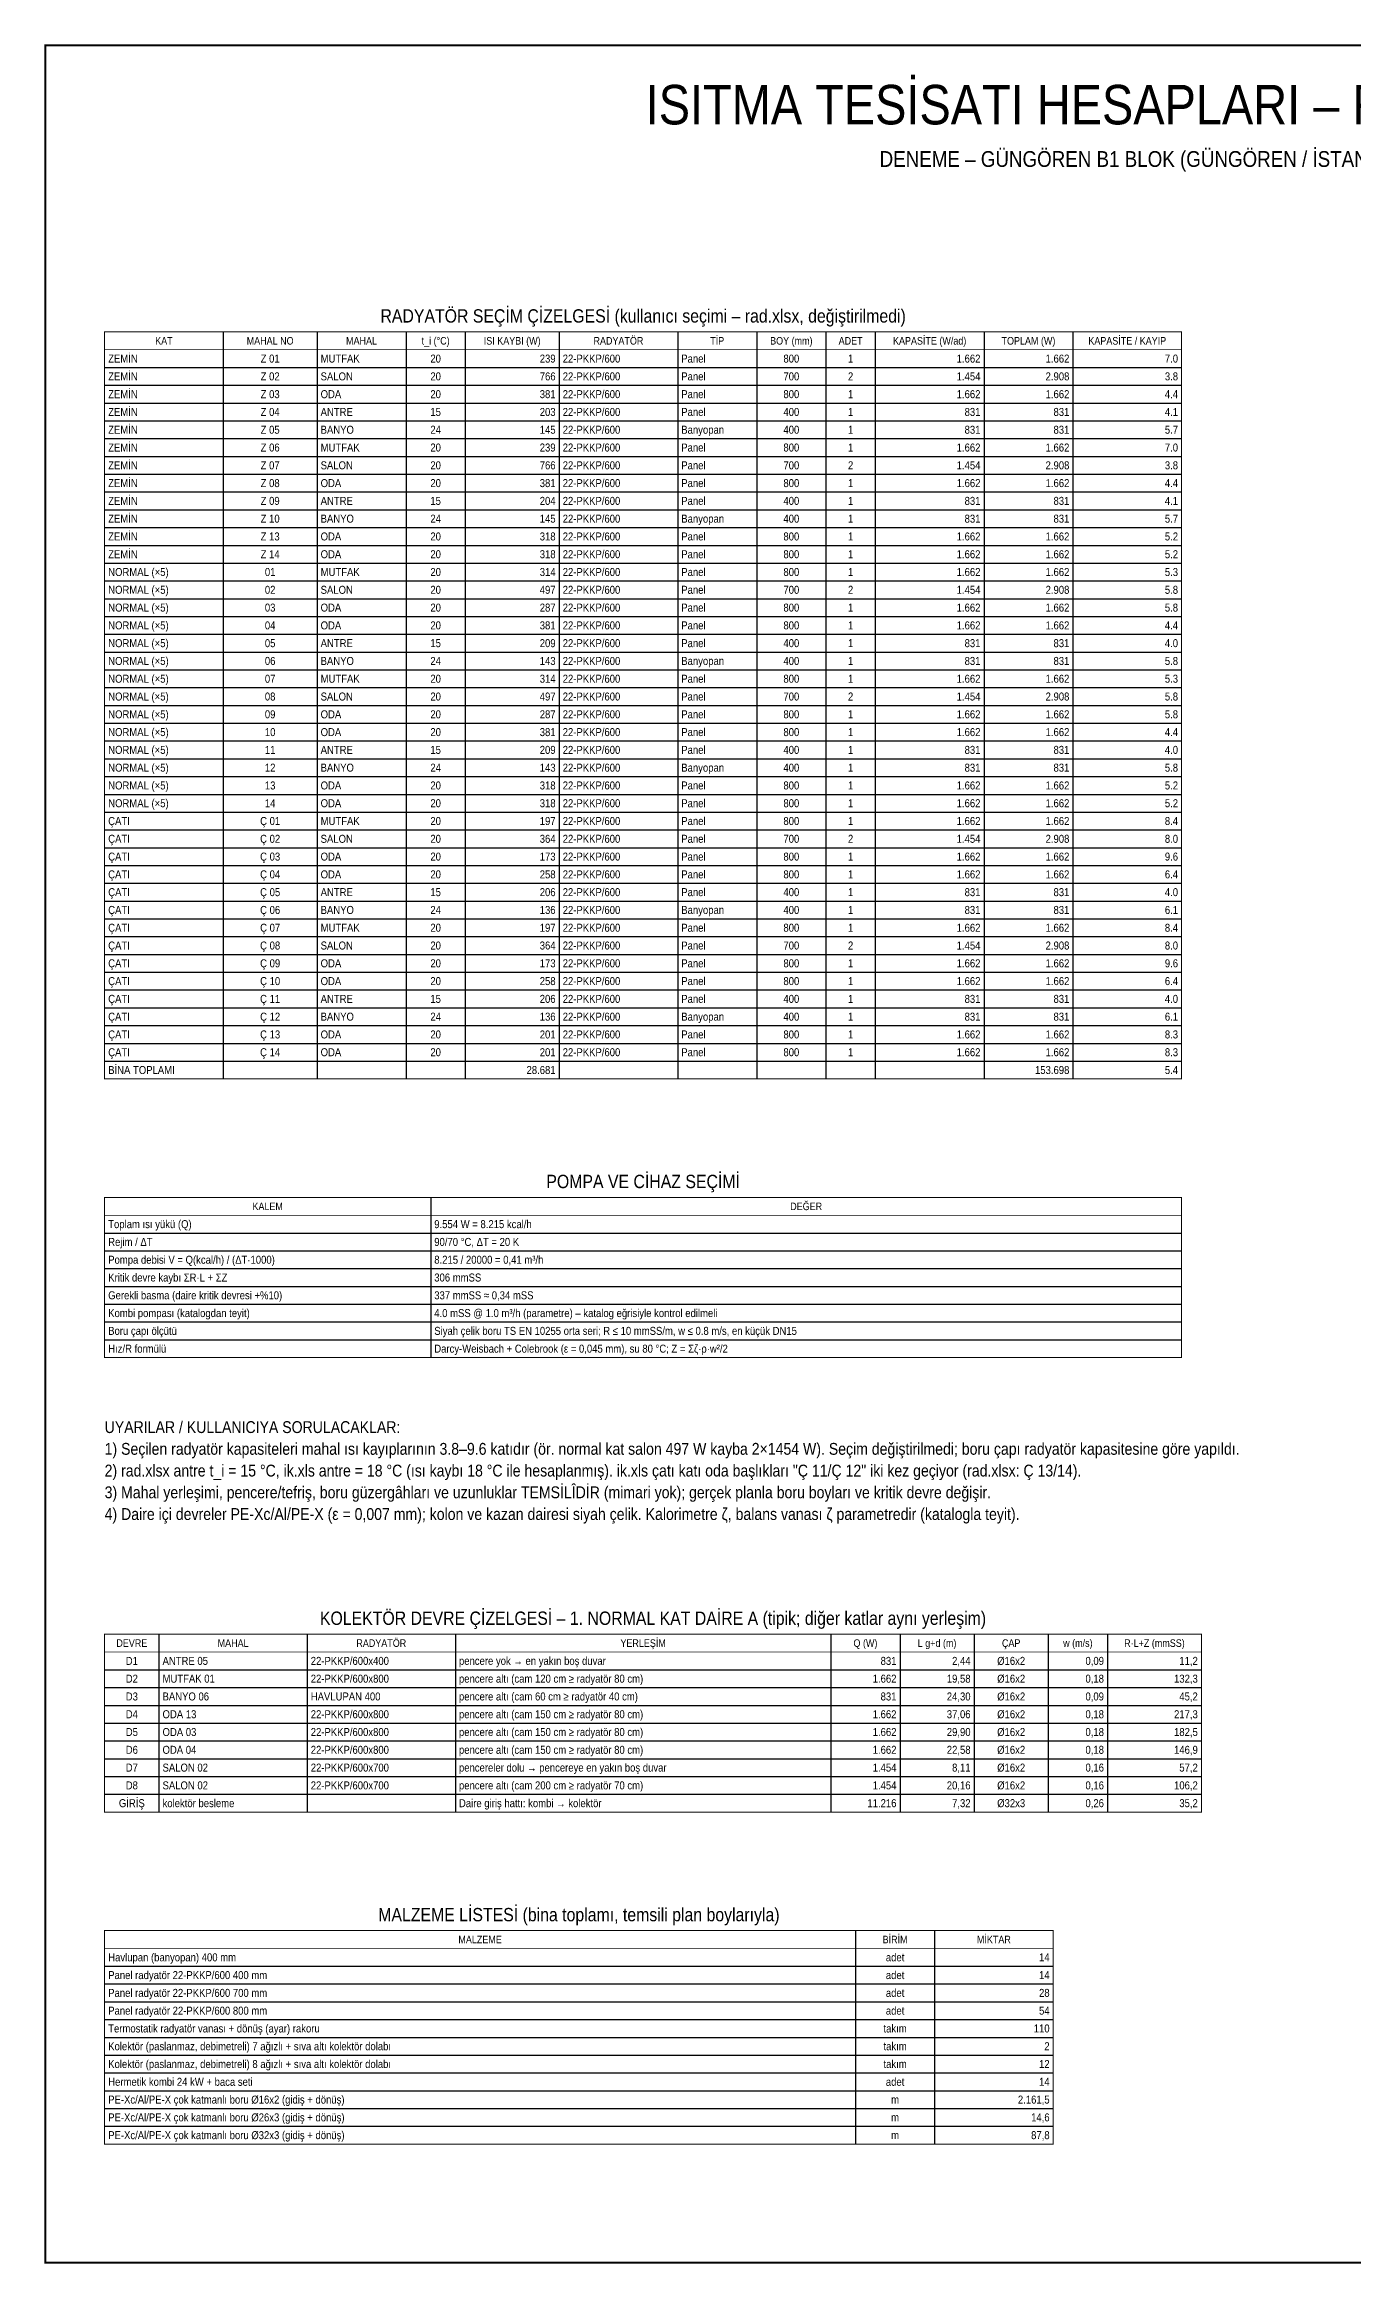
# Model space of a CAD drawing. Header units: centimetres. Extents: x -61 to 10101, y -10955 to 1521.
# Drawn here: x -61 to 1263, y -10955 to -8709 of the extents above; entities that cross this region are included whole.
import ezdxf
from ezdxf.enums import TextEntityAlignment as Align

# ---------------------------------------------------------------- set-up
doc = ezdxf.new("R2010")
doc.units = ezdxf.units.CM
for name, color, linetype in [('ROTAS-BASLIK', 7, 'Continuous'), ('ROTAS-DENEME', 1, 'Continuous'), ('ROTAS-PAFTA', 7, 'Continuous'), ('ROTAS-TABLO', 7, 'Continuous'), ('ROTAS-YAZI', 7, 'Continuous')]:
    doc.layers.add(name, color=color, linetype=linetype)
doc.styles.add('ROTAS', font='arial.ttf')

msp = doc.modelspace()

# ---------------------------------------------------------------- linework, layer by layer
at = {"layer": 'ROTAS-PAFTA', "const_width": 2}
msp.add_lwpolyline([(-60, -10954), (2720, -10954), (2720, -8710), (-60, -8710)], close=True, dxfattribs=at)
at = {"layer": 'ROTAS-TABLO', "const_width": 1}
for points in [[(0, -9000), (1090, -9000), (1090, -9756), (0, -9756)], [(0, -9876), (1090, -9876), (1090, -10038), (0, -10038)], [(0, -10318), (1110, -10318), (1110, -10498), (0, -10498)], [(0, -10618), (960, -10618), (960, -10834), (0, -10834)]]:
    msp.add_lwpolyline(points, close=True, dxfattribs=at)
at = {"layer": 'ROTAS-TABLO'}
for points in [[(120, -9000), (120, -9756)], [(215, -9000), (215, -9756)], [(305, -9000), (305, -9756)], [(365, -9000), (365, -9756)], [(460, -9000), (460, -9756)], [(580, -9000), (580, -9756)], [(660, -9000), (660, -9756)], [(730, -9000), (730, -9756)], [(780, -9000), (780, -9756)], [(890, -9000), (890, -9756)], [(980, -9000), (980, -9756)], [(0, -9036), (1090, -9036)], [(0, -9054), (1090, -9054)], [(0, -9072), (1090, -9072)], [(0, -9090), (1090, -9090)], [(0, -9108), (1090, -9108)], [(0, -9126), (1090, -9126)], [(0, -9144), (1090, -9144)], [(0, -9162), (1090, -9162)], [(0, -9180), (1090, -9180)], [(0, -9198), (1090, -9198)], [(0, -9216), (1090, -9216)], [(0, -9234), (1090, -9234)], [(0, -9252), (1090, -9252)], [(0, -9270), (1090, -9270)], [(0, -9288), (1090, -9288)], [(0, -9306), (1090, -9306)], [(0, -9324), (1090, -9324)], [(0, -9342), (1090, -9342)], [(0, -9360), (1090, -9360)], [(0, -9378), (1090, -9378)], [(0, -9396), (1090, -9396)], [(0, -9414), (1090, -9414)], [(0, -9432), (1090, -9432)], [(0, -9450), (1090, -9450)], [(0, -9468), (1090, -9468)], [(0, -9486), (1090, -9486)], [(0, -9504), (1090, -9504)], [(0, -9522), (1090, -9522)], [(0, -9540), (1090, -9540)], [(0, -9558), (1090, -9558)], [(0, -9576), (1090, -9576)], [(0, -9594), (1090, -9594)], [(0, -9612), (1090, -9612)], [(0, -9630), (1090, -9630)], [(0, -9648), (1090, -9648)], [(0, -9666), (1090, -9666)], [(0, -9684), (1090, -9684)], [(0, -9702), (1090, -9702)], [(0, -9720), (1090, -9720)], [(0, -9738), (1090, -9738)], [(330, -9876), (330, -10038)], [(0, -9912), (1090, -9912)], [(0, -9930), (1090, -9930)], [(0, -9948), (1090, -9948)], [(0, -9966), (1090, -9966)], [(0, -9984), (1090, -9984)], [(0, -10002), (1090, -10002)], [(0, -10020), (1090, -10020)], [(55, -10318), (55, -10498)], [(205, -10318), (205, -10498)], [(355, -10318), (355, -10498)], [(735, -10318), (735, -10498)], [(805, -10318), (805, -10498)], [(880, -10318), (880, -10498)], [(955, -10318), (955, -10498)], [(1015, -10318), (1015, -10498)], [(0, -10354), (1110, -10354)], [(0, -10372), (1110, -10372)], [(0, -10390), (1110, -10390)], [(0, -10408), (1110, -10408)], [(0, -10426), (1110, -10426)], [(0, -10444), (1110, -10444)], [(0, -10462), (1110, -10462)], [(0, -10480), (1110, -10480)], [(760, -10618), (760, -10834)], [(840, -10618), (840, -10834)], [(0, -10654), (960, -10654)], [(0, -10672), (960, -10672)], [(0, -10690), (960, -10690)], [(0, -10708), (960, -10708)], [(0, -10726), (960, -10726)], [(0, -10744), (960, -10744)], [(0, -10762), (960, -10762)], [(0, -10780), (960, -10780)], [(0, -10798), (960, -10798)], [(0, -10816), (960, -10816)]]:
    msp.add_lwpolyline(points, dxfattribs=at)
at = {"layer": 'ROTAS-TABLO', "const_width": 0.6}
for points in [[(0, -9018), (1090, -9018)], [(0, -9894), (1090, -9894)], [(0, -10336), (1110, -10336)], [(0, -10636), (960, -10636)]]:
    msp.add_lwpolyline(points, dxfattribs=at)

# ---------------------------------------------------------------- texts
at = {"layer": 'ROTAS-BASLIK', "style": 'ROTAS', "width": 0.85}
for s, height, p in [('ISITMA TESİSATI HESAPLARI – RADYATÖR SEÇİMİ, BORU ÇAPI VE POMPA', 40, (1400, -8770)), ('RADYATÖR SEÇİM ÇİZELGESİ (kullanıcı seçimi – rad.xlsx, değiştirilmedi)', 13.5, (545, -8983.8)), ('POMPA VE CİHAZ SEÇİMİ', 13.5, (545, -9859.8)), ('KOLEKTÖR DEVRE ÇİZELGESİ – 1. NORMAL KAT DAİRE A (tipik; diğer katlar aynı yerleşim)', 13.5, (555, -10301.8)), ('MALZEME LİSTESİ (bina toplamı, temsili plan boylarıyla)', 13.5, (480, -10601.8))]:
    msp.add_text(s, height=height, dxfattribs=at).set_placement(p, align=Align.MIDDLE_CENTER)
at = {"layer": 'ROTAS-DENEME', "style": 'ROTAS', "width": 0.85}
msp.add_text('DENEME – GÜNGÖREN B1 BLOK (GÜNGÖREN / İSTANBUL), sistem: KOMBİLİ (daire başına hermetik kombi), rejim 90/70 °C, dış sıcaklık -3 °C', height=16, dxfattribs=at).set_placement((1400, -8825), align=Align.MIDDLE_CENTER)
msp.add_text('UYARILAR / KULLANICIYA SORULACAKLAR:', height=12, dxfattribs=at).set_placement((0, -10118), align=Align.BOTTOM_LEFT)
at = {"layer": 'ROTAS-TABLO', "style": 'ROTAS', "width": 0.85}
for s, height, p in [('KAT', 7.65, (60, -9009)), ('MAHAL NO', 7.65, (167.5, -9009)), ('MAHAL', 7.65, (260, -9009)), ('t_i (°C)', 7.65, (335, -9009)), ('ISI KAYBI (W)', 7.65, (412.5, -9009)), ('RADYATÖR', 7.65, (520, -9009)), ('TİP', 7.65, (620, -9009)), ('BOY (mm)', 7.65, (695, -9009)), ('ADET', 7.65, (755, -9009)), ('KAPASİTE (W/ad)', 7.65, (835, -9009)), ('TOPLAM (W)', 7.65, (935, -9009)), ('KAPASİTE / KAYIP', 7.65, (1035, -9009)), ('Z 01', 8.1, (167.5, -9027)), ('20', 8.1, (335, -9027)), ('800', 8.1, (695, -9027)), ('1', 8.1, (755, -9027)), ('Z 02', 8.1, (167.5, -9045)), ('20', 8.1, (335, -9045)), ('700', 8.1, (695, -9045)), ('2', 8.1, (755, -9045)), ('Z 03', 8.1, (167.5, -9063)), ('20', 8.1, (335, -9063)), ('800', 8.1, (695, -9063)), ('1', 8.1, (755, -9063)), ('Z 04', 8.1, (167.5, -9081)), ('Z 05', 8.1, (167.5, -9099)), ('24', 8.1, (335, -9099)), ('15', 8.1, (335, -9081)), ('400', 8.1, (695, -9081)), ('400', 8.1, (695, -9099)), ('1', 8.1, (755, -9081)), ('1', 8.1, (755, -9099)), ('Z 06', 8.1, (167.5, -9117)), ('20', 8.1, (335, -9117)), ('800', 8.1, (695, -9117)), ('1', 8.1, (755, -9117)), ('Z 07', 8.1, (167.5, -9135)), ('20', 8.1, (335, -9135)), ('700', 8.1, (695, -9135)), ('2', 8.1, (755, -9135)), ('Z 08', 8.1, (167.5, -9153)), ('20', 8.1, (335, -9153)), ('800', 8.1, (695, -9153)), ('1', 8.1, (755, -9153)), ('Z 09', 8.1, (167.5, -9171)), ('Z 10', 8.1, (167.5, -9189)), ('24', 8.1, (335, -9189)), ('15', 8.1, (335, -9171)), ('400', 8.1, (695, -9171)), ('400', 8.1, (695, -9189)), ('1', 8.1, (755, -9171)), ('1', 8.1, (755, -9189)), ('Z 13', 8.1, (167.5, -9207)), ('20', 8.1, (335, -9207)), ('800', 8.1, (695, -9207)), ('1', 8.1, (755, -9207)), ('Z 14', 8.1, (167.5, -9225)), ('20', 8.1, (335, -9225)), ('800', 8.1, (695, -9225)), ('1', 8.1, (755, -9225)), ('01', 8.1, (167.5, -9243)), ('20', 8.1, (335, -9243)), ('800', 8.1, (695, -9243)), ('1', 8.1, (755, -9243)), ('02', 8.1, (167.5, -9261)), ('03', 8.1, (167.5, -9279)), ('20', 8.1, (335, -9261)), ('20', 8.1, (335, -9279)), ('800', 8.1, (695, -9279)), ('700', 8.1, (695, -9261)), ('2', 8.1, (755, -9261)), ('1', 8.1, (755, -9279)), ('04', 8.1, (167.5, -9297)), ('20', 8.1, (335, -9297)), ('800', 8.1, (695, -9297)), ('1', 8.1, (755, -9297)), ('05', 8.1, (167.5, -9315)), ('15', 8.1, (335, -9315)), ('400', 8.1, (695, -9315)), ('1', 8.1, (755, -9315)), ('06', 8.1, (167.5, -9333)), ('24', 8.1, (335, -9333)), ('400', 8.1, (695, -9333)), ('1', 8.1, (755, -9333)), ('07', 8.1, (167.5, -9351)), ('08', 8.1, (167.5, -9369)), ('20', 8.1, (335, -9351)), ('20', 8.1, (335, -9369)), ('800', 8.1, (695, -9351)), ('700', 8.1, (695, -9369)), ('2', 8.1, (755, -9369)), ('1', 8.1, (755, -9351)), ('09', 8.1, (167.5, -9387)), ('20', 8.1, (335, -9387)), ('800', 8.1, (695, -9387)), ('1', 8.1, (755, -9387)), ('10', 8.1, (167.5, -9405)), ('20', 8.1, (335, -9405)), ('800', 8.1, (695, -9405)), ('1', 8.1, (755, -9405)), ('11', 8.1, (167.5, -9423)), ('15', 8.1, (335, -9423)), ('400', 8.1, (695, -9423)), ('1', 8.1, (755, -9423)), ('12', 8.1, (167.5, -9441)), ('13', 8.1, (167.5, -9459)), ('24', 8.1, (335, -9441)), ('20', 8.1, (335, -9459)), ('400', 8.1, (695, -9441)), ('800', 8.1, (695, -9459)), ('1', 8.1, (755, -9441)), ('1', 8.1, (755, -9459)), ('14', 8.1, (167.5, -9477)), ('20', 8.1, (335, -9477)), ('800', 8.1, (695, -9477)), ('1', 8.1, (755, -9477)), ('Ç 01', 8.1, (167.5, -9495)), ('20', 8.1, (335, -9495)), ('800', 8.1, (695, -9495)), ('1', 8.1, (755, -9495)), ('Ç 02', 8.1, (167.5, -9513)), ('20', 8.1, (335, -9513)), ('700', 8.1, (695, -9513)), ('2', 8.1, (755, -9513)), ('Ç 03', 8.1, (167.5, -9531)), ('Ç 04', 8.1, (167.5, -9549)), ('20', 8.1, (335, -9531)), ('20', 8.1, (335, -9549)), ('800', 8.1, (695, -9531)), ('800', 8.1, (695, -9549)), ('1', 8.1, (755, -9531)), ('1', 8.1, (755, -9549)), ('Ç 05', 8.1, (167.5, -9567)), ('15', 8.1, (335, -9567)), ('400', 8.1, (695, -9567)), ('1', 8.1, (755, -9567)), ('Ç 06', 8.1, (167.5, -9585)), ('24', 8.1, (335, -9585)), ('400', 8.1, (695, -9585)), ('1', 8.1, (755, -9585)), ('Ç 07', 8.1, (167.5, -9603)), ('20', 8.1, (335, -9603)), ('800', 8.1, (695, -9603)), ('1', 8.1, (755, -9603)), ('Ç 08', 8.1, (167.5, -9621)), ('Ç 09', 8.1, (167.5, -9639)), ('20', 8.1, (335, -9621)), ('20', 8.1, (335, -9639)), ('800', 8.1, (695, -9639)), ('700', 8.1, (695, -9621)), ('2', 8.1, (755, -9621)), ('1', 8.1, (755, -9639)), ('Ç 10', 8.1, (167.5, -9657)), ('20', 8.1, (335, -9657)), ('800', 8.1, (695, -9657)), ('1', 8.1, (755, -9657)), ('Ç 11', 8.1, (167.5, -9675)), ('15', 8.1, (335, -9675)), ('400', 8.1, (695, -9675)), ('1', 8.1, (755, -9675)), ('Ç 12', 8.1, (167.5, -9693)), ('24', 8.1, (335, -9693)), ('400', 8.1, (695, -9693)), ('1', 8.1, (755, -9693)), ('Ç 13', 8.1, (167.5, -9711)), ('Ç 14', 8.1, (167.5, -9729)), ('20', 8.1, (335, -9711)), ('20', 8.1, (335, -9729)), ('800', 8.1, (695, -9711)), ('800', 8.1, (695, -9729)), ('1', 8.1, (755, -9711)), ('1', 8.1, (755, -9729)), ('KALEM', 7.65, (165, -9885)), ('DEĞER', 7.65, (710, -9885)), ('DEVRE', 7.65, (27.5, -10327)), ('MAHAL', 7.65, (130, -10327)), ('RADYATÖR', 7.65, (280, -10327)), ('YERLEŞİM', 7.65, (545, -10327)), ('Q (W)', 7.65, (770, -10327)), ('L g+d (m)', 7.65, (842.5, -10327)), ('ÇAP', 7.65, (917.5, -10327)), ('w (m/s)', 7.65, (985, -10327)), ('R·L+Z (mmSS)', 7.65, (1062.5, -10327)), ('D1', 8.1, (27.5, -10345)), ('Ø16x2', 8.1, (917.5, -10345)), ('D2', 8.1, (27.5, -10363)), ('Ø16x2', 8.1, (917.5, -10363)), ('D3', 8.1, (27.5, -10381)), ('D4', 8.1, (27.5, -10399)), ('Ø16x2', 8.1, (917.5, -10381)), ('Ø16x2', 8.1, (917.5, -10399)), ('D5', 8.1, (27.5, -10417)), ('Ø16x2', 8.1, (917.5, -10417)), ('D6', 8.1, (27.5, -10435)), ('Ø16x2', 8.1, (917.5, -10435)), ('D7', 8.1, (27.5, -10453)), ('Ø16x2', 8.1, (917.5, -10453)), ('GİRİŞ', 8.1, (27.5, -10489)), ('D8', 8.1, (27.5, -10471)), ('Ø16x2', 8.1, (917.5, -10471)), ('Ø32x3', 8.1, (917.5, -10489)), ('MALZEME', 7.65, (380, -10627)), ('BİRİM', 7.65, (800, -10627)), ('MİKTAR', 7.65, (900, -10627)), ('adet', 8.1, (800, -10645)), ('adet', 8.1, (800, -10663)), ('adet', 8.1, (800, -10681)), ('takım', 8.1, (800, -10717)), ('adet', 8.1, (800, -10699)), ('takım', 8.1, (800, -10735)), ('takım', 8.1, (800, -10753)), ('adet', 8.1, (800, -10771)), ('m', 8.1, (800, -10789)), ('m', 8.1, (800, -10807)), ('m', 8.1, (800, -10825))]:
    msp.add_text(s, height=height, dxfattribs=at).set_placement(p, align=Align.MIDDLE_CENTER)
for s, p in [('ZEMİN', (3.6, -9027)), ('MUTFAK', (218.6, -9027)), ('22-PKKP/600', (463.6, -9027)), ('Panel', (583.6, -9027)), ('ZEMİN', (3.6, -9045)), ('SALON', (218.6, -9045)), ('22-PKKP/600', (463.6, -9045)), ('Panel', (583.6, -9045)), ('ZEMİN', (3.6, -9063)), ('ODA', (218.6, -9063)), ('22-PKKP/600', (463.6, -9063)), ('Panel', (583.6, -9063)), ('ZEMİN', (3.6, -9081)), ('ZEMİN', (3.6, -9099)), ('ANTRE', (218.6, -9081)), ('BANYO', (218.6, -9099)), ('22-PKKP/600', (463.6, -9081)), ('22-PKKP/600', (463.6, -9099)), ('Panel', (583.6, -9081)), ('Banyopan', (583.6, -9099)), ('ZEMİN', (3.6, -9117)), ('MUTFAK', (218.6, -9117)), ('22-PKKP/600', (463.6, -9117)), ('Panel', (583.6, -9117)), ('ZEMİN', (3.6, -9135)), ('SALON', (218.6, -9135)), ('22-PKKP/600', (463.6, -9135)), ('Panel', (583.6, -9135)), ('ZEMİN', (3.6, -9153)), ('ODA', (218.6, -9153)), ('22-PKKP/600', (463.6, -9153)), ('Panel', (583.6, -9153)), ('ZEMİN', (3.6, -9171)), ('ZEMİN', (3.6, -9189)), ('ANTRE', (218.6, -9171)), ('BANYO', (218.6, -9189)), ('22-PKKP/600', (463.6, -9171)), ('22-PKKP/600', (463.6, -9189)), ('Panel', (583.6, -9171)), ('Banyopan', (583.6, -9189)), ('ZEMİN', (3.6, -9207)), ('ODA', (218.6, -9207)), ('22-PKKP/600', (463.6, -9207)), ('Panel', (583.6, -9207)), ('ZEMİN', (3.6, -9225)), ('ODA', (218.6, -9225)), ('22-PKKP/600', (463.6, -9225)), ('Panel', (583.6, -9225)), ('NORMAL (×5)', (3.6, -9243)), ('MUTFAK', (218.6, -9243)), ('22-PKKP/600', (463.6, -9243)), ('Panel', (583.6, -9243)), ('NORMAL (×5)', (3.6, -9261)), ('NORMAL (×5)', (3.6, -9279)), ('SALON', (218.6, -9261)), ('ODA', (218.6, -9279)), ('22-PKKP/600', (463.6, -9261)), ('22-PKKP/600', (463.6, -9279)), ('Panel', (583.6, -9261)), ('Panel', (583.6, -9279)), ('NORMAL (×5)', (3.6, -9297)), ('ODA', (218.6, -9297)), ('22-PKKP/600', (463.6, -9297)), ('Panel', (583.6, -9297)), ('NORMAL (×5)', (3.6, -9315)), ('ANTRE', (218.6, -9315)), ('22-PKKP/600', (463.6, -9315)), ('Panel', (583.6, -9315)), ('NORMAL (×5)', (3.6, -9333)), ('BANYO', (218.6, -9333)), ('22-PKKP/600', (463.6, -9333)), ('Banyopan', (583.6, -9333)), ('NORMAL (×5)', (3.6, -9351)), ('NORMAL (×5)', (3.6, -9369)), ('SALON', (218.6, -9369)), ('MUTFAK', (218.6, -9351)), ('22-PKKP/600', (463.6, -9351)), ('22-PKKP/600', (463.6, -9369)), ('Panel', (583.6, -9351)), ('Panel', (583.6, -9369)), ('NORMAL (×5)', (3.6, -9387)), ('ODA', (218.6, -9387)), ('22-PKKP/600', (463.6, -9387)), ('Panel', (583.6, -9387)), ('NORMAL (×5)', (3.6, -9405)), ('ODA', (218.6, -9405)), ('22-PKKP/600', (463.6, -9405)), ('Panel', (583.6, -9405)), ('NORMAL (×5)', (3.6, -9423)), ('ANTRE', (218.6, -9423)), ('22-PKKP/600', (463.6, -9423)), ('Panel', (583.6, -9423)), ('NORMAL (×5)', (3.6, -9441)), ('NORMAL (×5)', (3.6, -9459)), ('ODA', (218.6, -9459)), ('BANYO', (218.6, -9441)), ('22-PKKP/600', (463.6, -9441)), ('22-PKKP/600', (463.6, -9459)), ('Banyopan', (583.6, -9441)), ('Panel', (583.6, -9459)), ('NORMAL (×5)', (3.6, -9477)), ('ODA', (218.6, -9477)), ('22-PKKP/600', (463.6, -9477)), ('Panel', (583.6, -9477)), ('ÇATI', (3.6, -9495)), ('MUTFAK', (218.6, -9495)), ('22-PKKP/600', (463.6, -9495)), ('Panel', (583.6, -9495)), ('ÇATI', (3.6, -9513)), ('SALON', (218.6, -9513)), ('22-PKKP/600', (463.6, -9513)), ('Panel', (583.6, -9513)), ('ÇATI', (3.6, -9531)), ('ÇATI', (3.6, -9549)), ('ODA', (218.6, -9531)), ('ODA', (218.6, -9549)), ('22-PKKP/600', (463.6, -9531)), ('22-PKKP/600', (463.6, -9549)), ('Panel', (583.6, -9531)), ('Panel', (583.6, -9549)), ('ÇATI', (3.6, -9567)), ('ANTRE', (218.6, -9567)), ('22-PKKP/600', (463.6, -9567)), ('Panel', (583.6, -9567)), ('ÇATI', (3.6, -9585)), ('BANYO', (218.6, -9585)), ('22-PKKP/600', (463.6, -9585)), ('Banyopan', (583.6, -9585)), ('ÇATI', (3.6, -9603)), ('MUTFAK', (218.6, -9603)), ('22-PKKP/600', (463.6, -9603)), ('Panel', (583.6, -9603)), ('ÇATI', (3.6, -9621)), ('ÇATI', (3.6, -9639)), ('SALON', (218.6, -9621)), ('ODA', (218.6, -9639)), ('22-PKKP/600', (463.6, -9621)), ('22-PKKP/600', (463.6, -9639)), ('Panel', (583.6, -9621)), ('Panel', (583.6, -9639)), ('ÇATI', (3.6, -9657)), ('ODA', (218.6, -9657)), ('22-PKKP/600', (463.6, -9657)), ('Panel', (583.6, -9657)), ('ÇATI', (3.6, -9675)), ('ANTRE', (218.6, -9675)), ('22-PKKP/600', (463.6, -9675)), ('Panel', (583.6, -9675)), ('ÇATI', (3.6, -9693)), ('BANYO', (218.6, -9693)), ('22-PKKP/600', (463.6, -9693)), ('Banyopan', (583.6, -9693)), ('ÇATI', (3.6, -9711)), ('ÇATI', (3.6, -9729)), ('ODA', (218.6, -9711)), ('ODA', (218.6, -9729)), ('22-PKKP/600', (463.6, -9711)), ('22-PKKP/600', (463.6, -9729)), ('Panel', (583.6, -9711)), ('Panel', (583.6, -9729)), ('BİNA TOPLAMI', (3.6, -9747)), ('Toplam ısı yükü (Q)', (3.6, -9903)), ('9.554 W = 8.215 kcal/h', (333.6, -9903)), ('Rejim / ΔT', (3.6, -9921)), ('90/70 °C, ΔT = 20 K', (333.6, -9921)), ('Pompa debisi V = Q(kcal/h) / (ΔT·1000)', (3.6, -9939)), ('8.215 / 20000 = 0,41 m³/h', (333.6, -9939)), ('Gerekli basma (daire kritik devresi +%10)', (3.6, -9975)), ('Kritik devre kaybı ΣR·L + ΣZ', (3.6, -9957)), ('306 mmSS', (333.6, -9957)), ('337 mmSS ≈ 0,34 mSS', (333.6, -9975)), ('Kombi pompası (katalogdan teyit)', (3.6, -9993)), ('4.0 mSS @ 1.0 m³/h (parametre) – katalog eğrisiyle kontrol edilmeli', (333.6, -9993)), ('Boru çapı ölçütü', (3.6, -10011)), ('Siyah çelik boru TS EN 10255 orta seri; R ≤ 10 mmSS/m, w ≤ 0.8 m/s, en küçük DN15', (333.6, -10011)), ('Hız/R formülü', (3.6, -10029)), ('Darcy-Weisbach + Colebrook (ε = 0,045 mm), su 80 °C; Z = Σζ·ρ·w²/2', (333.6, -10029)), ('ANTRE 05', (58.6, -10345)), ('22-PKKP/600x400', (208.6, -10345)), ('pencere yok → en yakın boş duvar', (358.6, -10345)), ('MUTFAK 01', (58.6, -10363)), ('22-PKKP/600x800', (208.6, -10363)), ('pencere altı (cam 120 cm ≥ radyatör 80 cm)', (358.6, -10363)), ('pencere altı (cam 60 cm ≥ radyatör 40 cm)', (358.6, -10381)), ('ODA 13', (58.6, -10399)), ('BANYO 06', (58.6, -10381)), ('22-PKKP/600x800', (208.6, -10399)), ('HAVLUPAN 400', (208.6, -10381)), ('pencere altı (cam 150 cm ≥ radyatör 80 cm)', (358.6, -10399)), ('ODA 03', (58.6, -10417)), ('22-PKKP/600x800', (208.6, -10417)), ('pencere altı (cam 150 cm ≥ radyatör 80 cm)', (358.6, -10417)), ('ODA 04', (58.6, -10435)), ('22-PKKP/600x800', (208.6, -10435)), ('pencere altı (cam 150 cm ≥ radyatör 80 cm)', (358.6, -10435)), ('SALON 02', (58.6, -10453)), ('22-PKKP/600x700', (208.6, -10453)), ('pencereler dolu → pencereye en yakın boş duvar', (358.6, -10453)), ('SALON 02', (58.6, -10471)), ('kolektör besleme', (58.6, -10489)), ('22-PKKP/600x700', (208.6, -10471)), ('pencere altı (cam 200 cm ≥ radyatör 70 cm)', (358.6, -10471)), ('Daire giriş hattı: kombi → kolektör', (358.6, -10489)), ('Havlupan (banyopan) 400 mm', (3.6, -10645)), ('Panel radyatör 22-PKKP/600 400 mm', (3.6, -10663)), ('Panel radyatör 22-PKKP/600 700 mm', (3.6, -10681)), ('Termostatik radyatör vanası + dönüş (ayar) rakoru', (3.6, -10717)), ('Panel radyatör 22-PKKP/600 800 mm', (3.6, -10699)), ('Kolektör (paslanmaz, debimetreli) 7 ağızlı + sıva altı kolektör dolabı', (3.6, -10735)), ('Kolektör (paslanmaz, debimetreli) 8 ağızlı + sıva altı kolektör dolabı', (3.6, -10753)), ('Hermetik kombi 24 kW + baca seti', (3.6, -10771)), ('PE-Xc/Al/PE-X çok katmanlı boru Ø16x2 (gidiş + dönüş)', (3.6, -10789)), ('PE-Xc/Al/PE-X çok katmanlı boru Ø26x3 (gidiş + dönüş)', (3.6, -10807)), ('PE-Xc/Al/PE-X çok katmanlı boru Ø32x3 (gidiş + dönüş)', (3.6, -10825))]:
    msp.add_text(s, height=8.1, dxfattribs=at).set_placement(p, align=Align.MIDDLE_LEFT)
for s, p in [('239', (456.4, -9027)), ('1.662', (886.4, -9027)), ('1.662', (976.4, -9027)), ('7.0', (1086.4, -9027)), ('766', (456.4, -9045)), ('1.454', (886.4, -9045)), ('2.908', (976.4, -9045)), ('3.8', (1086.4, -9045)), ('381', (456.4, -9063)), ('1.662', (886.4, -9063)), ('1.662', (976.4, -9063)), ('4.4', (1086.4, -9063)), ('203', (456.4, -9081)), ('145', (456.4, -9099)), ('831', (886.4, -9081)), ('831', (886.4, -9099)), ('831', (976.4, -9081)), ('831', (976.4, -9099)), ('4.1', (1086.4, -9081)), ('5.7', (1086.4, -9099)), ('239', (456.4, -9117)), ('1.662', (886.4, -9117)), ('1.662', (976.4, -9117)), ('7.0', (1086.4, -9117)), ('766', (456.4, -9135)), ('1.454', (886.4, -9135)), ('2.908', (976.4, -9135)), ('3.8', (1086.4, -9135)), ('381', (456.4, -9153)), ('1.662', (886.4, -9153)), ('1.662', (976.4, -9153)), ('4.4', (1086.4, -9153)), ('204', (456.4, -9171)), ('145', (456.4, -9189)), ('831', (886.4, -9171)), ('831', (886.4, -9189)), ('831', (976.4, -9171)), ('831', (976.4, -9189)), ('4.1', (1086.4, -9171)), ('5.7', (1086.4, -9189)), ('318', (456.4, -9207)), ('1.662', (886.4, -9207)), ('1.662', (976.4, -9207)), ('5.2', (1086.4, -9207)), ('318', (456.4, -9225)), ('1.662', (886.4, -9225)), ('1.662', (976.4, -9225)), ('5.2', (1086.4, -9225)), ('314', (456.4, -9243)), ('1.662', (886.4, -9243)), ('1.662', (976.4, -9243)), ('5.3', (1086.4, -9243)), ('497', (456.4, -9261)), ('287', (456.4, -9279)), ('1.454', (886.4, -9261)), ('1.662', (886.4, -9279)), ('2.908', (976.4, -9261)), ('1.662', (976.4, -9279)), ('5.8', (1086.4, -9261)), ('5.8', (1086.4, -9279)), ('381', (456.4, -9297)), ('1.662', (886.4, -9297)), ('1.662', (976.4, -9297)), ('4.4', (1086.4, -9297)), ('209', (456.4, -9315)), ('831', (886.4, -9315)), ('831', (976.4, -9315)), ('4.0', (1086.4, -9315)), ('143', (456.4, -9333)), ('831', (886.4, -9333)), ('831', (976.4, -9333)), ('5.8', (1086.4, -9333)), ('497', (456.4, -9369)), ('314', (456.4, -9351)), ('1.662', (886.4, -9351)), ('1.454', (886.4, -9369)), ('2.908', (976.4, -9369)), ('1.662', (976.4, -9351)), ('5.3', (1086.4, -9351)), ('5.8', (1086.4, -9369)), ('287', (456.4, -9387)), ('1.662', (886.4, -9387)), ('1.662', (976.4, -9387)), ('5.8', (1086.4, -9387)), ('381', (456.4, -9405)), ('1.662', (886.4, -9405)), ('1.662', (976.4, -9405)), ('4.4', (1086.4, -9405)), ('209', (456.4, -9423)), ('831', (886.4, -9423)), ('831', (976.4, -9423)), ('4.0', (1086.4, -9423)), ('318', (456.4, -9459)), ('143', (456.4, -9441)), ('1.662', (886.4, -9459)), ('831', (886.4, -9441)), ('1.662', (976.4, -9459)), ('831', (976.4, -9441)), ('5.8', (1086.4, -9441)), ('5.2', (1086.4, -9459)), ('318', (456.4, -9477)), ('1.662', (886.4, -9477)), ('1.662', (976.4, -9477)), ('5.2', (1086.4, -9477)), ('197', (456.4, -9495)), ('1.662', (886.4, -9495)), ('1.662', (976.4, -9495)), ('8.4', (1086.4, -9495)), ('364', (456.4, -9513)), ('1.454', (886.4, -9513)), ('2.908', (976.4, -9513)), ('8.0', (1086.4, -9513)), ('258', (456.4, -9549)), ('173', (456.4, -9531)), ('1.662', (886.4, -9531)), ('1.662', (886.4, -9549)), ('1.662', (976.4, -9531)), ('1.662', (976.4, -9549)), ('9.6', (1086.4, -9531)), ('6.4', (1086.4, -9549)), ('206', (456.4, -9567)), ('831', (886.4, -9567)), ('831', (976.4, -9567)), ('4.0', (1086.4, -9567)), ('136', (456.4, -9585)), ('831', (886.4, -9585)), ('831', (976.4, -9585)), ('6.1', (1086.4, -9585)), ('197', (456.4, -9603)), ('1.662', (886.4, -9603)), ('1.662', (976.4, -9603)), ('8.4', (1086.4, -9603)), ('364', (456.4, -9621)), ('173', (456.4, -9639)), ('1.454', (886.4, -9621)), ('1.662', (886.4, -9639)), ('2.908', (976.4, -9621)), ('1.662', (976.4, -9639)), ('8.0', (1086.4, -9621)), ('9.6', (1086.4, -9639)), ('258', (456.4, -9657)), ('1.662', (886.4, -9657)), ('1.662', (976.4, -9657)), ('6.4', (1086.4, -9657)), ('206', (456.4, -9675)), ('831', (886.4, -9675)), ('831', (976.4, -9675)), ('4.0', (1086.4, -9675)), ('136', (456.4, -9693)), ('831', (886.4, -9693)), ('831', (976.4, -9693)), ('6.1', (1086.4, -9693)), ('201', (456.4, -9711)), ('201', (456.4, -9729)), ('1.662', (886.4, -9711)), ('1.662', (886.4, -9729)), ('1.662', (976.4, -9711)), ('1.662', (976.4, -9729)), ('8.3', (1086.4, -9711)), ('8.3', (1086.4, -9729)), ('28.681', (456.4, -9747)), ('153.698', (976.4, -9747)), ('5.4', (1086.4, -9747)), ('831', (801.4, -10345)), ('2,44', (876.4, -10345)), ('0,09', (1011.4, -10345)), ('11,2', (1106.4, -10345)), ('1.662', (801.4, -10363)), ('19,58', (876.4, -10363)), ('0,18', (1011.4, -10363)), ('132,3', (1106.4, -10363)), ('1.662', (801.4, -10399)), ('831', (801.4, -10381)), ('37,06', (876.4, -10399)), ('24,30', (876.4, -10381)), ('0,09', (1011.4, -10381)), ('0,18', (1011.4, -10399)), ('217,3', (1106.4, -10399)), ('45,2', (1106.4, -10381)), ('1.662', (801.4, -10417)), ('29,90', (876.4, -10417)), ('0,18', (1011.4, -10417)), ('182,5', (1106.4, -10417)), ('1.662', (801.4, -10435)), ('22,58', (876.4, -10435)), ('0,18', (1011.4, -10435)), ('146,9', (1106.4, -10435)), ('1.454', (801.4, -10453)), ('8,11', (876.4, -10453)), ('0,16', (1011.4, -10453)), ('57,2', (1106.4, -10453)), ('11.216', (801.4, -10489)), ('1.454', (801.4, -10471)), ('20,16', (876.4, -10471)), ('7,32', (876.4, -10489)), ('0,16', (1011.4, -10471)), ('0,26', (1011.4, -10489)), ('106,2', (1106.4, -10471)), ('35,2', (1106.4, -10489)), ('14', (956.4, -10645)), ('14', (956.4, -10663)), ('28', (956.4, -10681)), ('110', (956.4, -10717)), ('54', (956.4, -10699)), ('2', (956.4, -10735)), ('12', (956.4, -10753)), ('14', (956.4, -10771)), ('2.161,5', (956.4, -10789)), ('14,6', (956.4, -10807)), ('87,8', (956.4, -10825))]:
    msp.add_text(s, height=8.1, dxfattribs=at).set_placement(p, align=Align.MIDDLE_RIGHT)
at = {"layer": 'ROTAS-YAZI', "style": 'ROTAS', "width": 0.85}
for s, p in [('1) Seçilen radyatör kapasiteleri mahal ısı kayıplarının 3.8–9.6 katıdır (ör. normal kat salon 497 W kayba 2×1454 W). Seçim değiştirilmedi; boru çapı radyatör kapasitesine göre yapıldı.', (0, -10140)), ('2) rad.xlsx antre t_i = 15 °C, ik.xls antre = 18 °C (ısı kaybı 18 °C ile hesaplanmış). ik.xls çatı katı oda başlıkları "Ç 11/Ç 12" iki kez geçiyor (rad.xlsx: Ç 13/14).', (0, -10162)), ('3) Mahal yerleşimi, pencere/tefriş, boru güzergâhları ve uzunluklar TEMSİLÎDİR (mimari yok); gerçek planla boru boyları ve kritik devre değişir.', (0, -10184)), ('4) Daire içi devreler PE-Xc/Al/PE-X (ε = 0,007 mm); kolon ve kazan dairesi siyah çelik. Kalorimetre ζ, balans vanası ζ parametredir (katalogla teyit).', (0, -10206))]:
    msp.add_text(s, height=12, dxfattribs=at).set_placement(p, align=Align.BOTTOM_LEFT)

doc.saveas('drawing.dxf')
